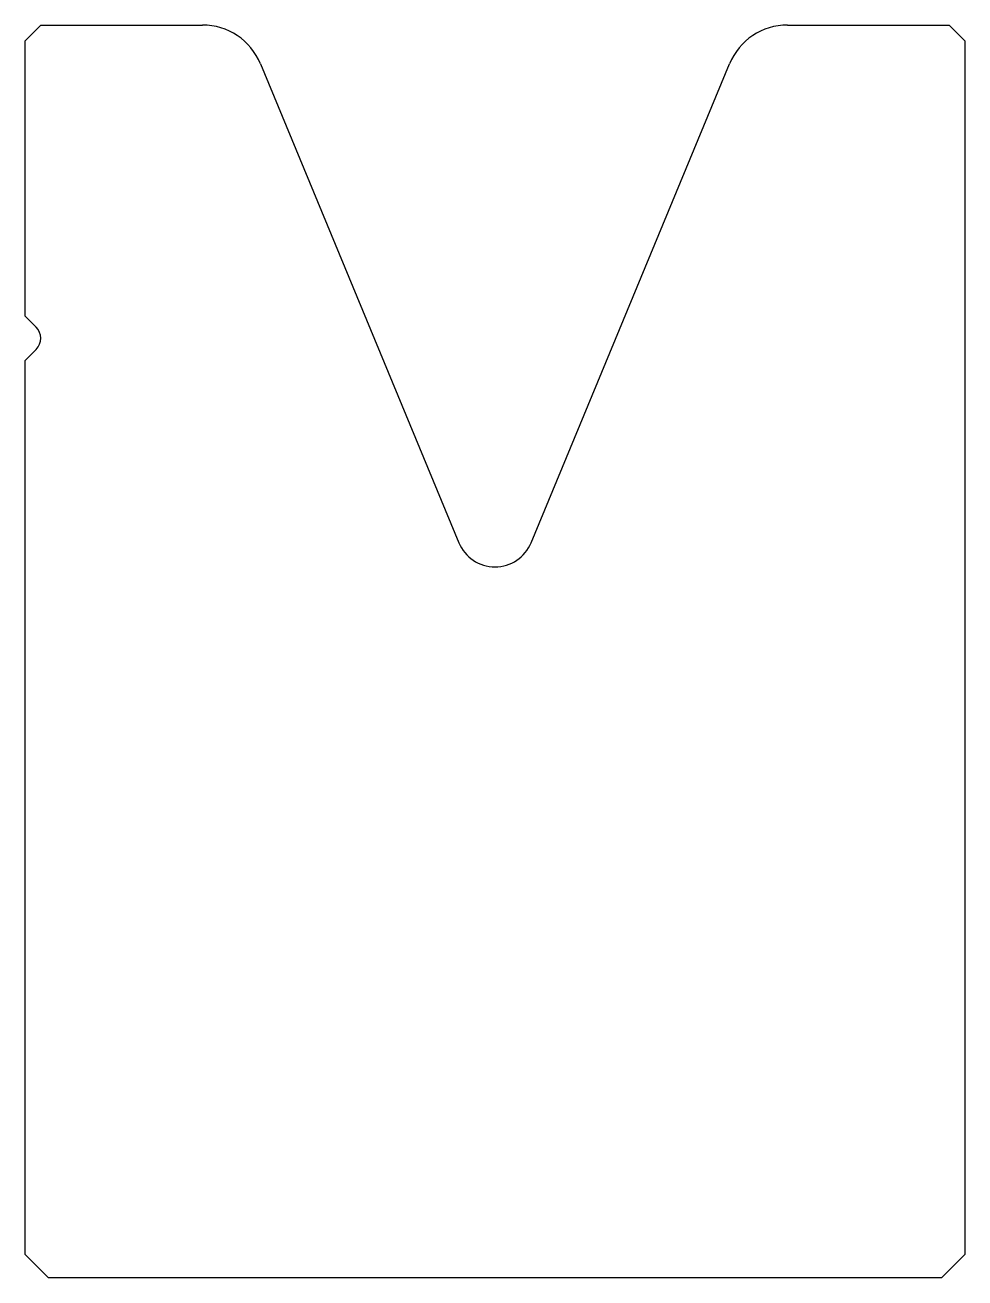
# Model space of a CAD drawing. Header units: metres. Extents: x -30.4 to 29.6, y -32.7 to 47.3.
import ezdxf

# ---------------------------------------------------------------- set-up
doc = ezdxf.new("R2010")
doc.units = ezdxf.units.M

msp = doc.modelspace()

# ---------------------------------------------------------------- linework, layer by layer
for p, q in [((-29.409704, 47.322785), (-30.409704, 46.322785)), ((-29.409704, 47.322785), (-19.082418, 47.322785)), ((18.263011, 47.322785), (28.590296, 47.322785)), ((29.590296, 46.322785), (28.590296, 47.322785)), ((-30.409704, 28.736999), (-30.409704, 46.322785)), ((29.590296, 46.322785), (29.590296, -31.177215)), ((-15.3869, 44.853519), (-2.719402, 14.271474)), ((1.899995, 14.271474), (14.567493, 44.853519)), ((-29.702597, 28.029892), (-30.409704, 28.736999)), ((-30.409704, 25.908572), (-29.702597, 26.615678)), ((-30.409704, -31.177215), (-30.409704, 25.908572)), ((-30.409704, -31.177215), (-28.909704, -32.677215)), ((28.090296, -32.677215), (29.590296, -31.177215)), ((28.090296, -32.677215), (-28.909704, -32.677215))]:
    msp.add_line(p, q)
for centre, radius, start, end in [((-19.082418, 43.322785), 4, 22.5, 90), ((18.263011, 43.322785), 4, 90, 157.5), ((-30.409704, 27.322785), 1, 315, 45), ((-0.409704, 15.228183), 2.5, 202.5, 337.5)]:
    msp.add_arc(centre, radius, start, end)

doc.saveas('drawing.dxf')
